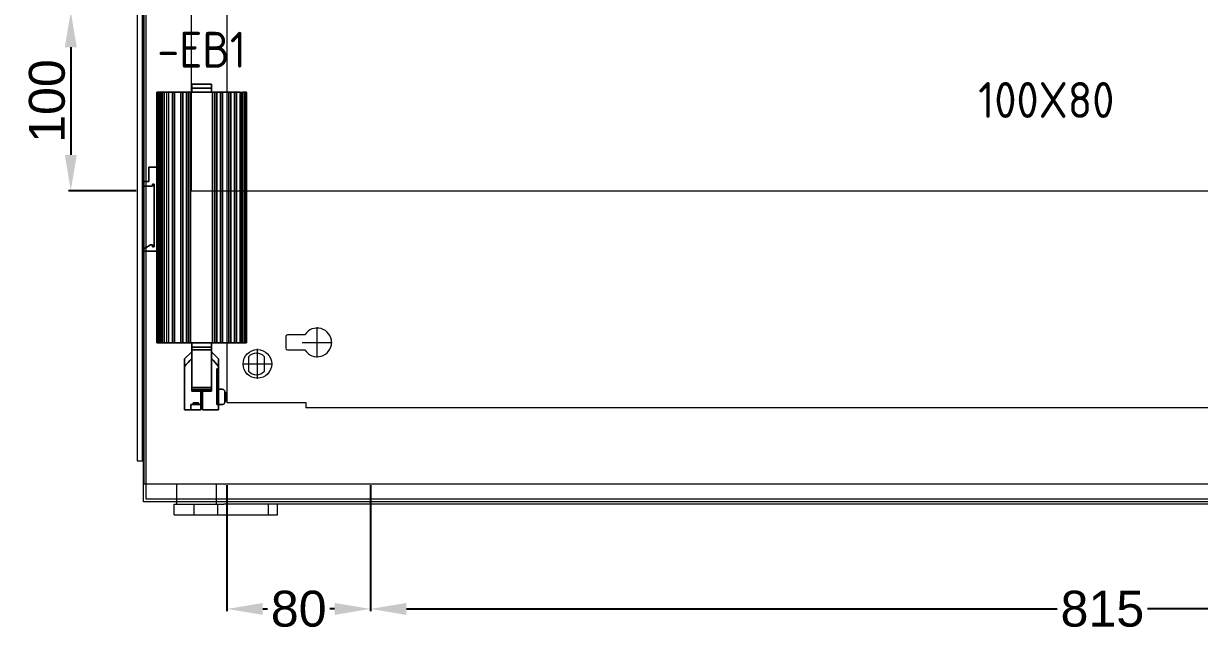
# Model space of a CAD drawing. Header units: millimetres. Extents: x 1359 to 3577, y 1333 to 3557.
# Drawn here: x 1408 to 2063, y 1333 to 1673 of the extents above; entities that cross this region are included whole.
import ezdxf
from ezdxf.enums import TextEntityAlignment as Align

# ---------------------------------------------------------------- set-up
doc = ezdxf.new("R2010")
doc.units = ezdxf.units.MM
doc.layers.add('! NO PLOT !', color=7, linetype='Continuous', true_color=0xff75dd, plot=False)
doc.layers.add('000-PI-Oprema', color=30, linetype='Continuous', lineweight=5)
doc.layers.add('000-PI-ORMAR', color=2, linetype='Continuous')
doc.layers.add('002-PI-Kabelska kanalica', color=150, linetype='Continuous')
doc.styles.add('PI0', font='isocpeur.ttf', dxfattribs={"width": 0.9})
doc.styles.get("Standard").update_dxf_attribs({"font": 'arial.ttf'})
doc.dimstyles.new('ISO-25-lb', dxfattribs={"dimtxt": 8, "dimasz": 8, "dimexe": 1.25, "dimexo": 0.625, "dimtad": 1, "dimtxsty": 'Standard', "dimcen": 5, "dimadec": 0, "dimazin": 0, "dimtfac": 1, "dimtmove": 0, "dimatfit": 3, "dimfxl": 1, "dimarcsym": 0})

# ---------------------------------------------------------------- blocks, each defined once
blk = doc.blocks.new('montazna 2000x1000')
at = {"layer": '! NO PLOT !', "color": 0, "linetype": 'ByBlock', "lineweight": 0}
for p, q in [((50.3, 25.1), (50.3, 41.9)), ((32.8, 36.7), (32.8, 30.3)), ((43.49, 37.7), (33.8, 37.7)), ((41.9, 33.5), (58.7, 33.5)), ((17, 13.1), (17, 29.9)), ((33.8, 29.3), (43.49, 29.3)), ((8.6, 21.5), (25.4, 21.5)), ((12, 25.47), (12, 17.53)), ((21, 17.53), (21, 25.47))]:
    blk.add_line(p, q, dxfattribs=at)
blk.add_circle((17, 21.5), 8, dxfattribs=at)
for centre, radius, start, end in [((50.3, 33.5), 8, 211.66824, 148.33176), ((33.8, 36.7), 1, 90, 180), ((16.5, 21.5), 6, 41.40962, 138.59038), ((33.8, 30.3), 1, 180, 270), ((16.5, 21.5), 6, 221.40962, 318.59038)]:
    blk.add_arc(centre, radius, start, end, dxfattribs=at)
at = {"layer": '000-PI-ORMAR', "color": 0, "linetype": 'ByBlock', "lineweight": 0}
for p, q in [((0, 1890), (0, 0)), ((0, 0), (44, 0)), ((44, 0), (44, -3)), ((855, -3), (44, -3))]:
    blk.add_line(p, q, dxfattribs=at)
blk = doc.blocks.new('Grijač')
at = {"color": 0, "linetype": 'ByBlock', "lineweight": 0}
for p, q in [((20.94, 68.84), (20.94, 73.33)), ((20.94, 73.33), (31.92, 73.33)), ((31.92, 73.33), (31.92, 68.84)), ((1.5, 68.84), (20.94, 68.84)), ((1.5, 27.04), (1.5, 68.84)), ((31.92, 68.84), (51.36, 68.84)), ((51.36, 68.84), (51.36, -70.85)), ((-2.99, 18.94), (-2.99, 27.04)), ((-2.99, 27.04), (1.5, 27.04)), ((-5.97, 16.44), (-5.97, 18.94)), ((-5.97, 18.94), (-2.99, 18.94)), ((-1, 16.44), (-5.97, 16.44)), ((0, 17.46), (-1, 17.46)), ((-1, 17.46), (-1, 16.44)), ((0, -17.46), (0, 17.46)), ((-5.97, -18.69), (-1.99, -16.37)), ((-5.97, -19.87), (-5.97, -18.69)), ((-1.99, -16.37), (-1, -16.37)), ((-1, -16.37), (-1, -17.46)), ((-1, -17.46), (0, -17.46)), ((1.5, -19.87), (-5.97, -19.87)), ((1.5, -70.85), (1.5, -19.87)), ((20.94, -70.85), (1.5, -70.85)), ((20.94, -75.85), (20.94, -70.85)), ((51.36, -70.85), (31.92, -70.85)), ((31.92, -70.85), (31.92, -75.85)), ((16.96, -79.83), (20.94, -75.85)), ((31.92, -75.85), (35.9, -79.83)), ((16.96, -108.28), (16.96, -79.83)), ((35.9, -79.83), (35.9, -108.28)), ((25.94, -108.28), (16.96, -108.28)), ((26.94, -107.79), (25.94, -107.79)), ((25.94, -107.79), (25.94, -108.28)), ((26.94, -108.28), (26.94, -107.79)), ((35.9, -108.28), (26.94, -108.28))]:
    blk.add_line(p, q, dxfattribs=at)
at = {"layer": '000-PI-Oprema', "color": 0, "linetype": 'ByBlock', "lineweight": 0, "flags": 128}
for points in [[(31.92, 70.95), (20.94, 70.95), (20.94, 71.62), (20.94, 72.2), (20.94, 72.64), (20.94, 72.98), (20.94, 73.21), (20.94, 73.33)], [(31.92, 70.95), (31.92, 71.62), (31.92, 72.2), (31.92, 72.64), (31.92, 72.98), (31.92, 73.21), (31.92, 73.33)], [(1.5, -70.85), (1.5, 68.84)], [(1.5, -70.85), (1.5, 68.84)], [(1.5, 68.84), (3.49, 68.84), (3.49, -70.85), (1.5, -70.85), (1.5, -19.87), (1.5, -70.85)], [(1.5, -70.85), (1.5, 68.84)], [(1.5, -70.85), (3.49, -70.85), (3.49, 68.84), (1.5, 68.84)], [(1.5, -70.85), (1.5, 68.84)], [(2.99, -70.85), (4, -70.85), (4, 68.84), (2.99, 68.84), (2.99, 27.04)], [(2.99, -70.85), (4, -70.85), (4, 68.84), (2.99, 68.84), (2.99, 27.04)], [(2.99, -70.85), (4, -70.85), (4, 68.84), (2.99, 68.84), (2.99, 27.04)], [(2.99, -70.85), (4, -70.85), (4, 68.84), (2.99, 68.84), (2.99, 27.04)], [(8.15, -70.85), (8.15, 68.84), (6.99, 68.84), (4.49, 68.84), (4.49, -70.85), (6.99, -70.85), (8.15, -70.85), (10.14, -70.85), (11.29, -70.85), (14.79, -70.85), (15.95, -70.85), (17.94, -70.85), (19.07, -70.85), (33.79, -70.85), (34.92, -70.85), (36.94, -70.85), (38.07, -70.85), (41.57, -70.85), (42.72, -70.85), (44.71, -70.85), (45.87, -70.85), (48.37, -70.85), (48.95, -70.85), (49.53, -70.85), (50.04, -70.85), (50.5, -70.85), (50.87, -70.85), (51.15, -70.85), (51.31, -70.85), (51.36, -70.85)], [(8.15, -70.85), (8.15, 68.84), (10.14, 68.84), (11.29, 68.84), (11.29, -70.85), (10.14, -70.85), (10.14, 68.84), (11.29, 68.84), (14.79, 68.84), (14.79, -70.85), (11.29, -70.85), (11.29, 68.84), (14.79, 68.84), (15.95, 68.84), (15.95, -70.85), (14.79, -70.85), (14.79, 68.84), (15.95, 68.84), (17.94, 68.84), (17.94, -70.85), (15.95, -70.85), (15.95, 68.84), (17.94, 68.84), (19.07, 68.84), (19.07, -70.85), (17.94, -70.85), (17.94, 68.84), (19.07, 68.84), (33.79, 68.84), (33.79, -70.85), (19.07, -70.85), (19.07, 68.84), (33.79, 68.84), (34.92, 68.84), (34.92, -70.85), (33.79, -70.85), (33.79, 68.84), (34.92, 68.84), (36.94, 68.84), (36.94, -70.85), (34.92, -70.85), (34.92, 68.84), (36.94, 68.84), (38.07, 68.84), (38.07, -70.85), (36.94, -70.85), (36.94, 68.84), (38.07, 68.84), (41.57, 68.84), (41.57, -70.85), (38.07, -70.85), (38.07, 68.84), (41.57, 68.84), (42.72, 68.84), (42.72, -70.85), (41.57, -70.85), (41.57, 68.84), (42.72, 68.84), (44.71, 68.84), (44.71, -70.85), (42.72, -70.85), (42.72, 68.84), (44.71, 68.84), (45.87, 68.84), (45.87, -70.85), (44.71, -70.85), (44.71, 68.84), (45.87, 68.84), (48.37, 68.84), (48.37, -70.85), (45.87, -70.85), (45.87, 68.84), (48.37, 68.84), (48.95, 68.84), (49.53, 68.84), (50.04, 68.84), (50.5, 68.84), (50.87, 68.84), (51.15, 68.84), (51.31, 68.84), (51.36, 68.84)], [(51.36, 68.84), (49.37, 68.84), (49.37, -70.85), (51.36, -70.85)], [(51.36, 68.84), (49.37, 68.84), (49.37, -70.85), (51.36, -70.85)], [(51.36, -70.85), (51.36, 68.84)], [(51.36, -70.85), (51.36, 68.84)], [(51.36, -70.85), (51.36, 68.84)], [(51.36, -70.85), (51.36, 68.84)], [(51.36, -70.85), (51.36, 68.84)], [(20.94, -75.97), (20.94, -76.18), (20.94, -76.5), (20.94, -76.94), (20.94, -77.47), (20.94, -78.12), (20.94, -78.86), (20.94, -79.7), (20.94, -78.86), (20.94, -78.12), (20.94, -77.47), (20.94, -76.94), (20.94, -76.5), (20.94, -76.18), (20.94, -75.97), (20.94, -75.85), (16.96, -79.83), (16.96, -79.9), (16.96, -80.04), (16.96, -80.32), (16.96, -80.67), (16.96, -81.15), (16.96, -81.71), (16.96, -82.38), (16.96, -83.17), (16.96, -84.02), (17.91, -82.98), (18.91, -81.89), (19.93, -80.81), (20.94, -79.7), (19.93, -80.81), (18.91, -81.89), (17.91, -82.98), (16.96, -84.02), (16.96, -83.17), (16.96, -82.38), (16.96, -81.71), (16.96, -81.15), (16.96, -80.67), (16.96, -80.32), (16.96, -80.04), (16.96, -79.9)], [(35.9, -79.9), (35.9, -80.04), (35.9, -80.32), (35.9, -80.67), (35.9, -81.15), (35.9, -81.71), (35.9, -82.38), (35.9, -83.17), (35.9, -84.02), (35.9, -83.17), (35.9, -82.38), (35.9, -81.71), (35.9, -81.15), (35.9, -80.67), (35.9, -80.32), (35.9, -80.04), (35.9, -79.9), (35.9, -79.83), (31.92, -75.85), (31.92, -75.97), (31.92, -76.18), (31.92, -76.5), (31.92, -76.94), (31.92, -77.47), (31.92, -78.12), (31.92, -78.86), (31.92, -79.7), (32.96, -80.81), (33.95, -81.89), (34.95, -82.98), (35.9, -84.02), (34.95, -82.98), (33.95, -81.89), (32.96, -80.81), (31.92, -79.7), (31.92, -78.86), (31.92, -78.12), (31.92, -77.47), (31.92, -76.94), (31.92, -76.5), (31.92, -76.18), (31.92, -75.97)], [(37.91, -105.29), (38.28, -105.25), (38.65, -105.08), (38.95, -104.85), (39.21, -104.53), (39.34, -104.18), (39.39, -103.79), (39.39, -98.3), (39.34, -97.91), (39.21, -97.56), (38.95, -97.24), (38.65, -97.01), (38.28, -96.87), (37.91, -96.8), (35.9, -96.8), (35.9, -85.32), (34.9, -85.32)], [(37.91, -105.29), (35.9, -105.29), (34.9, -105.29), (35.9, -105.29), (35.9, -85.32), (34.9, -85.32), (35.9, -85.32), (34.9, -85.32)], [(20.94, -97.93), (20.94, -96.91), (20.94, -95.8)], [(20.94, -95.8), (20.94, -96.91), (20.94, -97.93)], [(37.91, -96.8), (38.28, -96.87), (38.65, -97.01), (38.95, -97.24), (39.21, -97.56), (39.34, -97.91), (39.39, -98.3), (39.39, -103.79), (39.34, -104.18), (39.21, -104.53), (38.95, -104.85), (38.65, -105.08), (38.28, -105.25), (37.91, -105.29)], [(37.91, -96.8), (38.28, -96.87), (38.65, -97.01), (38.95, -97.24), (39.21, -97.56), (39.34, -97.91), (39.39, -98.3), (39.39, -103.79), (39.34, -104.18), (39.21, -104.53), (38.95, -104.85), (38.65, -105.08), (38.28, -105.25), (37.91, -105.29)], [(24.69, -104.3), (24.62, -104.3), (24.49, -104.3), (24.25, -104.3), (23.93, -104.3), (23.58, -104.3), (23.19, -104.3), (22.8, -104.3), (22.45, -104.3), (22.13, -104.3), (21.89, -104.3), (21.76, -104.3), (21.69, -104.3)], [(39.9, -101.8), (39.9, -99.25), (39.39, -99.25), (39.39, -101.8)], [(39.39, -100.2), (39.39, -102.75), (39.9, -102.75)], [(39.9, -102.75), (39.39, -102.75), (39.39, -100.2), (39.9, -100.2)], [(39.39, -103.14), (39.39, -102.98), (39.39, -102.72), (39.39, -102.38), (39.39, -101.98), (39.39, -101.52), (39.39, -101.06), (39.39, -101.52), (39.39, -101.98), (39.39, -102.38), (39.39, -102.72), (39.39, -102.98), (39.39, -103.14), (39.39, -103.19)], [(39.39, -101.06), (39.39, -101.57), (39.39, -102.05), (39.39, -102.51), (39.39, -102.91), (39.39, -103.26), (39.39, -103.49), (39.39, -103.65), (39.39, -103.7)], [(39.39, -103.65), (39.39, -103.49), (39.39, -103.26), (39.39, -102.91), (39.39, -102.51), (39.39, -102.05), (39.39, -101.57), (39.39, -101.06)], [(39.39, -101.06), (39.9, -101.06)], [(39.39, -101.06), (39.9, -101.06)], [(39.9, -102.91), (39.39, -102.91)], [(39.9, -103.35), (39.39, -103.35)], [(39.9, -98.46), (39.9, -98.6), (39.9, -98.86), (39.9, -99.18), (39.9, -99.58), (39.9, -100.04), (39.9, -100.52), (39.9, -101.06), (39.9, -100.52), (39.9, -100.04), (39.9, -99.58), (39.9, -99.18), (39.9, -98.86), (39.9, -98.6), (39.9, -98.46), (39.9, -98.4)], [(39.9, -98.95), (39.9, -99.11), (39.9, -99.37), (39.9, -99.71), (39.9, -100.11), (39.9, -100.57), (39.9, -101.06), (39.9, -100.57), (39.9, -100.11), (39.9, -99.71), (39.9, -99.37), (39.9, -99.11), (39.9, -98.95), (39.9, -98.9)], [(39.9, -103.14), (39.9, -102.98), (39.9, -102.72), (39.9, -102.38), (39.9, -101.98), (39.9, -101.52), (39.9, -101.06), (39.9, -101.52), (39.9, -101.98), (39.9, -102.38), (39.9, -102.72), (39.9, -102.98), (39.9, -103.14), (39.9, -103.19)], [(24.69, -105.29), (24.62, -105.29), (24.49, -105.29), (24.25, -105.29), (23.93, -105.29), (23.58, -105.29), (23.19, -105.29), (22.8, -105.29), (22.45, -105.29), (22.13, -105.29), (21.89, -105.29), (21.76, -105.29), (21.69, -105.29)], [(25.94, -105.29), (25.94, -107.79)], [(25.94, -105.29), (25.94, -107.79)]]:
    blk.add_lwpolyline(points, dxfattribs=at)
for points in [[(31.92, 70.95), (31.92, 71.62), (31.92, 72.2), (31.92, 72.64), (31.92, 72.98), (31.92, 73.21), (31.92, 73.33), (20.94, 73.33), (20.94, 73.21), (20.94, 72.98), (20.94, 72.64), (20.94, 72.2), (20.94, 71.62), (20.94, 70.95)], [(1.5, 68.84), (1.55, 68.84), (1.74, 68.84), (2.01, 68.84), (2.38, 68.84), (2.82, 68.84), (3.36, 68.84), (3.91, 68.84), (4.49, 68.84), (3.91, 68.84), (3.36, 68.84), (2.82, 68.84), (2.38, 68.84), (2.01, 68.84), (1.74, 68.84), (1.55, 68.84)], [(3.49, 68.84), (3.49, -70.85), (1.5, -70.85), (1.5, 68.84)], [(1.5, 68.84), (1.5, 27.04)], [(3.49, 68.84), (1.5, 68.84), (1.5, -70.85), (3.49, -70.85)], [(2.99, 68.84), (2.99, 27.04), (2.99, 68.84), (1.5, 68.84)], [(2.38, -70.85), (2.38, 68.84)], [(2.99, -19.87), (2.99, -70.85), (4, -70.85), (4, 68.84), (2.99, 68.84), (2.99, 27.04), (2.99, 68.84), (4, 68.84), (4, -70.85), (2.99, -70.85)], [(2.99, -70.85), (2.99, -19.87), (2.99, -70.85), (4, -70.85), (4, 68.84), (2.99, 68.84), (2.99, 27.04), (2.99, 68.84), (4, 68.84), (4, -70.85)], [(6.99, -70.85), (6.99, 68.84), (4.49, 68.84), (4.49, -70.85), (6.99, -70.85)], [(5.49, -70.85), (5.49, 68.84), (20.3, 68.84), (20.3, -70.85), (5.49, -70.85)], [(20.3, -70.85), (20.3, 68.84), (5.49, 68.84), (5.49, -70.85), (20.3, -70.85)], [(5.49, -70.85), (5.49, 68.84), (20.3, 68.84), (20.3, -70.85), (5.49, -70.85)], [(5.49, 68.84), (5.49, -70.85), (20.3, -70.85), (20.3, 68.84)], [(20.3, -70.85), (20.3, 68.84), (5.49, 68.84), (5.49, -70.85)], [(5.49, 68.84), (20.3, 68.84), (20.3, -70.85), (5.49, -70.85)], [(8.15, -70.85), (6.99, -70.85), (6.99, 68.84), (8.15, 68.84), (10.14, 68.84), (10.14, -70.85)], [(20.94, 70.95), (20.94, 68.84), (20.94, 70.95)], [(31.92, 68.84), (31.92, 70.95), (31.92, 68.84), (20.94, 68.84)], [(32.56, 68.84), (32.56, -70.85)], [(32.56, -70.85), (32.56, 68.84), (47.88, 68.84), (47.88, -70.85), (32.56, -70.85)], [(32.56, -70.85), (32.56, 68.84), (47.88, 68.84), (47.88, -70.85), (32.56, -70.85)], [(32.56, 68.84), (47.88, 68.84), (47.88, -70.85), (32.56, -70.85)], [(32.56, 68.84), (47.88, 68.84), (47.88, -70.85), (32.56, -70.85)], [(47.88, 68.84), (32.56, 68.84), (47.88, 68.84), (47.88, -70.85)], [(51.36, 68.84), (51.36, -70.85), (51.31, -70.85), (51.15, -70.85), (50.87, -70.85), (50.5, -70.85), (50.04, -70.85), (49.53, -70.85), (48.95, -70.85), (48.37, -70.85), (48.37, 68.84), (48.95, 68.84), (49.53, 68.84), (50.04, 68.84), (50.5, 68.84), (50.87, 68.84), (51.15, 68.84), (51.31, 68.84)], [(49.37, 68.84), (49.37, -70.85), (51.36, -70.85), (51.36, 68.84)], [(51.36, 68.84), (49.37, 68.84), (49.37, -70.85), (51.36, -70.85)], [(49.37, 68.84), (49.37, -70.85), (51.36, -70.85), (51.36, 68.84)], [(51.36, 68.84), (49.37, 68.84), (49.37, -70.85), (51.36, -70.85)], [(49.37, -70.85), (49.37, 68.84), (51.36, 68.84), (51.36, -70.85)], [(49.37, -70.85), (51.36, -70.85), (51.36, 68.84), (49.37, 68.84)], [(51.36, 68.84), (49.37, 68.84)], [(51.36, 68.84), (49.37, 68.84)], [(49.37, 68.84), (51.36, 68.84)], [(49.37, 68.84), (51.36, 68.84)], [(49.37, -70.85), (49.37, 68.84), (49.37, -70.85)], [(49.37, -70.85), (49.37, 68.84), (49.37, -70.85)], [(49.37, -70.85), (49.37, 68.84), (49.37, -70.85)], [(49.37, -70.85), (49.37, 68.84), (49.37, -70.85)], [(50.5, -70.85), (50.5, 68.84)], [(51.36, -70.85), (51.36, 68.84), (51.36, -70.85)], [(51.36, -70.85), (51.36, 68.84), (51.36, -70.85)], [(51.36, -70.85), (51.36, 68.84), (51.36, -70.85)], [(2.99, 27.04), (1.5, 27.04), (-2.99, 27.04), (1.5, 27.04)], [(-2.99, 27.04), (-2.99, 18.94)], [(1.5, 27.04), (1.5, -19.87)], [(2.99, 27.04), (2.99, -19.87)], [(2.99, -19.87), (2.99, 27.04), (2.99, -19.87), (2.99, 27.04), (2.99, -19.87), (2.99, 27.04), (2.99, -19.87)], [(-5.97, 18.94), (-5.97, 16.44)], [(-5.97, 18.94), (-2.99, 18.94), (-5.97, 18.94)], [(-5.97, 16.44), (-1, 16.44), (-5.97, 16.44)], [(-1, 17.46), (-1, 16.44)], [(-1, 17.46), (0, 17.46), (-1, 17.46)], [(0, 17.46), (0, -17.46)], [(0, -17.46), (-1, -17.46), (-1, -16.37), (-1.99, -16.37), (-5.97, -18.69), (-1.99, -16.37), (-1, -16.37), (-1, -17.46)], [(-5.97, -18.69), (-5.97, -19.87)], [(-5.97, -19.87), (1.5, -19.87), (-5.97, -19.87)], [(2.99, -19.87), (1.5, -19.87)], [(2.99, -19.87), (2.99, -70.85)], [(2.99, -19.87), (2.99, -70.85)], [(2.99, -19.87), (2.99, -70.85)], [(1.5, -70.85), (1.55, -70.85), (1.74, -70.85), (2.01, -70.85), (2.38, -70.85), (2.82, -70.85), (3.36, -70.85), (3.91, -70.85), (4.49, -70.85), (3.91, -70.85), (3.36, -70.85), (2.82, -70.85), (2.38, -70.85), (2.01, -70.85), (1.74, -70.85), (1.55, -70.85)], [(2.99, -70.85), (1.5, -70.85)], [(20.94, -70.85), (20.94, -73.35), (20.94, -74.9), (20.94, -95.8), (20.94, -74.9), (20.94, -73.35)], [(31.92, -70.85), (20.94, -70.85)], [(31.92, -70.85), (31.92, -73.35), (31.92, -74.9), (31.92, -95.8), (31.92, -74.9), (31.92, -73.35)], [(47.88, -70.85), (32.56, -70.85)], [(51.36, -70.85), (49.37, -70.85)], [(51.36, -70.85), (49.37, -70.85)], [(49.37, -70.85), (51.36, -70.85)], [(49.37, -70.85), (51.36, -70.85)], [(31.92, -73.35), (20.94, -73.35)], [(31.92, -74.9), (20.94, -74.9)], [(16.96, -84.02), (16.96, -108.28), (16.96, -84.02)], [(20.94, -79.7), (20.94, -97.93)], [(31.92, -97.93), (31.92, -79.7), (31.92, -97.93)], [(35.9, -108.28), (35.9, -84.02), (35.9, -108.28)], [(34.9, -105.29), (34.9, -85.32)], [(34.9, -105.29), (34.9, -85.32), (35.9, -85.32), (35.9, -105.29), (34.9, -105.29), (35.9, -105.29)], [(34.9, -105.29), (34.9, -85.32), (35.9, -85.32), (35.9, -96.8), (37.91, -96.8), (38.28, -96.87), (38.65, -97.01), (38.95, -97.24), (39.21, -97.56), (39.34, -97.91), (39.39, -98.3), (39.39, -103.79), (39.34, -104.18), (39.21, -104.53), (38.95, -104.85), (38.65, -105.08), (38.28, -105.25), (37.91, -105.29), (35.9, -105.29)], [(34.9, -85.32), (35.9, -85.32), (35.9, -96.8), (37.91, -96.8), (38.28, -96.87), (38.65, -97.01), (38.95, -97.24), (39.21, -97.56), (39.34, -97.91), (39.39, -98.3), (39.39, -103.79), (39.34, -104.18), (39.21, -104.53), (38.95, -104.85), (38.65, -105.08), (38.28, -105.25), (37.91, -105.29), (38.28, -105.25), (38.65, -105.08), (38.95, -104.85), (39.21, -104.53), (39.34, -104.18), (39.39, -103.79), (39.39, -98.3), (39.34, -97.91), (39.21, -97.56), (38.95, -97.24), (38.65, -97.01), (38.28, -96.87), (37.91, -96.8), (35.9, -96.8), (35.9, -85.32)], [(34.9, -85.32), (34.9, -105.29)], [(34.9, -85.32), (34.9, -105.29)], [(35.9, -85.32), (35.9, -96.8), (37.91, -96.8), (35.9, -96.8)], [(31.92, -95.8), (20.94, -95.8)], [(20.94, -96.91), (31.92, -96.91), (20.94, -96.91)], [(25.94, -97.93), (20.94, -97.93)], [(26.94, -97.93), (25.94, -97.93)], [(25.94, -97.93), (25.94, -107.79), (26.94, -107.79), (26.94, -97.93)], [(25.94, -97.93), (25.94, -107.79), (26.94, -107.79), (26.94, -97.93)], [(25.94, -107.79), (25.94, -108.28), (25.94, -97.93), (25.94, -108.28)], [(26.94, -108.28), (26.94, -97.93)], [(31.92, -97.93), (26.94, -97.93)], [(31.92, -97.93), (31.92, -96.91), (31.92, -95.8), (31.92, -96.91)], [(24.69, -104.3), (24.62, -104.3), (24.49, -104.3), (24.25, -104.3), (23.93, -104.3), (23.58, -104.3), (23.19, -104.3), (22.8, -104.3), (22.45, -104.3), (22.13, -104.3), (21.89, -104.3), (21.76, -104.3), (21.69, -104.3), (21.76, -104.3), (21.89, -104.3), (22.13, -104.3), (22.45, -104.3), (22.8, -104.3), (23.19, -104.3), (23.58, -104.3), (23.93, -104.3), (24.25, -104.3), (24.49, -104.3), (24.62, -104.3)], [(24.69, -104.3), (24.69, -105.29), (24.62, -105.29), (24.49, -105.29), (24.25, -105.29), (23.93, -105.29), (23.58, -105.29), (23.19, -105.29), (22.8, -105.29), (22.45, -105.29), (22.13, -105.29), (21.89, -105.29), (21.76, -105.29), (21.69, -105.29), (21.69, -104.3), (21.76, -104.3), (21.89, -104.3), (22.13, -104.3), (22.45, -104.3), (22.8, -104.3), (23.19, -104.3), (23.58, -104.3), (23.93, -104.3), (24.25, -104.3), (24.49, -104.3), (24.62, -104.3)], [(24.69, -105.29), (24.69, -104.3), (24.62, -104.3), (24.49, -104.3), (24.25, -104.3), (23.93, -104.3), (23.58, -104.3), (23.19, -104.3), (22.8, -104.3), (22.45, -104.3), (22.13, -104.3), (21.89, -104.3), (21.76, -104.3), (21.69, -104.3), (21.69, -105.29), (21.76, -105.29), (21.89, -105.29), (22.13, -105.29), (22.45, -105.29), (22.8, -105.29), (23.19, -105.29), (23.58, -105.29), (23.93, -105.29), (24.25, -105.29), (24.49, -105.29), (24.62, -105.29)], [(21.69, -105.29), (21.69, -104.3), (21.76, -104.3), (21.89, -104.3), (22.13, -104.3), (22.45, -104.3), (22.8, -104.3), (23.19, -104.3), (23.58, -104.3), (23.93, -104.3), (24.25, -104.3), (24.49, -104.3), (24.62, -104.3), (24.69, -104.3), (24.69, -105.29), (24.62, -105.29), (24.49, -105.29), (24.25, -105.29), (23.93, -105.29), (23.58, -105.29), (23.19, -105.29), (22.8, -105.29), (22.45, -105.29), (22.13, -105.29), (21.89, -105.29), (21.76, -105.29)], [(22.45, -105.29), (22.45, -104.3)], [(22.45, -105.29), (22.45, -104.3)], [(22.45, -105.29), (22.45, -104.3)], [(23.93, -105.29), (23.93, -104.3)], [(23.93, -105.29), (23.93, -104.3)], [(23.93, -105.29), (23.93, -104.3)], [(39.39, -101.06), (39.39, -100.52), (39.39, -100.04), (39.39, -99.58), (39.39, -99.18), (39.39, -98.86), (39.39, -98.6), (39.39, -98.46), (39.39, -98.4), (39.39, -98.46), (39.39, -98.6), (39.39, -98.86), (39.39, -99.18), (39.39, -99.58), (39.39, -100.04), (39.39, -100.52), (39.39, -101.06)], [(39.39, -101.06), (39.39, -100.52), (39.39, -100.04), (39.39, -99.58), (39.39, -99.18), (39.39, -98.86), (39.39, -98.6), (39.39, -98.46), (39.39, -98.4), (39.39, -98.46), (39.39, -98.6), (39.39, -98.86), (39.39, -99.18), (39.39, -99.58), (39.39, -100.04), (39.39, -100.52), (39.39, -101.06)], [(39.39, -101.06), (39.39, -100.52), (39.39, -100.04), (39.39, -99.58), (39.39, -99.18), (39.39, -98.86), (39.39, -98.6), (39.39, -98.46), (39.39, -98.4), (39.39, -98.46), (39.39, -98.6), (39.39, -98.86), (39.39, -99.18), (39.39, -99.58), (39.39, -100.04), (39.39, -100.52), (39.39, -101.06)], [(39.9, -98.77), (39.39, -98.77), (39.9, -98.77)], [(39.9, -98.77), (39.39, -98.77), (39.9, -98.77)], [(39.9, -98.77), (39.39, -98.77), (39.9, -98.77)], [(39.39, -101.06), (39.39, -100.57), (39.39, -100.11), (39.39, -99.71), (39.39, -99.37), (39.39, -99.11), (39.39, -98.95), (39.39, -98.9), (39.39, -98.95), (39.39, -99.11), (39.39, -99.37), (39.39, -99.71), (39.39, -100.11), (39.39, -100.57), (39.39, -101.06)], [(39.39, -101.06), (39.39, -100.57), (39.39, -100.11), (39.39, -99.71), (39.39, -99.37), (39.39, -99.11), (39.39, -98.95), (39.39, -98.9), (39.39, -98.95), (39.39, -99.11), (39.39, -99.37), (39.39, -99.71), (39.39, -100.11), (39.39, -100.57), (39.39, -101.06)], [(39.39, -101.06), (39.39, -100.57), (39.39, -100.11), (39.39, -99.71), (39.39, -99.37), (39.39, -99.11), (39.39, -98.95), (39.39, -98.9), (39.39, -98.95), (39.39, -99.11), (39.39, -99.37), (39.39, -99.71), (39.39, -100.11), (39.39, -100.57), (39.39, -101.06)], [(39.9, -99.18), (39.39, -99.18), (39.9, -99.18)], [(39.9, -99.18), (39.39, -99.18), (39.9, -99.18)], [(39.9, -99.18), (39.39, -99.18), (39.9, -99.18)], [(39.39, -101.8), (39.9, -101.8), (39.9, -99.25), (39.39, -99.25)], [(39.39, -99.25), (39.39, -102.75), (39.9, -102.75), (39.9, -99.25)], [(39.9, -102.75), (39.9, -99.25), (39.39, -99.25), (39.39, -102.75)], [(39.9, -102.75), (39.39, -102.75), (39.39, -99.25), (39.9, -99.25)], [(39.9, -102.35), (39.39, -102.35), (39.39, -99.25), (39.9, -99.25)], [(39.39, -100.94), (39.39, -99.25)], [(39.9, -99.25), (39.39, -99.25), (39.9, -99.25)], [(39.39, -100.94), (39.39, -101.36)], [(39.9, -100.94), (39.39, -100.94), (39.9, -100.94)], [(39.9, -100.94), (39.39, -100.94), (39.9, -100.94)], [(39.9, -101.06), (39.39, -101.06)], [(39.39, -101.06), (39.9, -101.06), (39.39, -101.06)], [(39.39, -103.19), (39.39, -103.14), (39.39, -102.98), (39.39, -102.72), (39.39, -102.38), (39.39, -101.98), (39.39, -101.52), (39.39, -101.06), (39.39, -101.52), (39.39, -101.98), (39.39, -102.38), (39.39, -102.72), (39.39, -102.98), (39.39, -103.14)], [(39.39, -101.06), (39.39, -101.52), (39.39, -101.98), (39.39, -102.38), (39.39, -102.72), (39.39, -102.98), (39.39, -103.14), (39.39, -102.98), (39.39, -102.72), (39.39, -102.38), (39.39, -101.98), (39.39, -101.52)], [(39.39, -101.06), (39.9, -101.06), (39.39, -101.06)], [(39.39, -103.7), (39.39, -103.65), (39.39, -103.49), (39.39, -103.26), (39.39, -102.91), (39.39, -102.51), (39.39, -102.05), (39.39, -101.57), (39.39, -101.06), (39.39, -101.57), (39.39, -102.05), (39.39, -102.51), (39.39, -102.91), (39.39, -103.26), (39.39, -103.49), (39.39, -103.65)], [(39.39, -101.06), (39.39, -101.57), (39.39, -102.05), (39.39, -102.51), (39.39, -102.91), (39.39, -103.26), (39.39, -103.49), (39.39, -103.65), (39.39, -103.49), (39.39, -103.26), (39.39, -102.91), (39.39, -102.51), (39.39, -102.05), (39.39, -101.57)], [(39.39, -101.06), (39.9, -101.06), (39.39, -101.06), (39.9, -101.06), (39.39, -101.06)], [(39.9, -101.36), (39.39, -101.36), (39.9, -101.36)], [(39.39, -102.05), (39.39, -101.64), (39.9, -101.64), (39.39, -101.64)], [(39.9, -102.05), (39.39, -102.05), (39.9, -102.05)], [(39.9, -102.75), (39.39, -102.75), (39.39, -102.35), (39.9, -102.35)], [(39.39, -102.75), (39.39, -102.35), (39.9, -102.35), (39.39, -102.35)], [(39.9, -102.75), (39.39, -102.75), (39.9, -102.75)], [(39.39, -102.91), (39.9, -102.91)], [(39.39, -103.35), (39.9, -103.35)], [(39.9, -98.4), (39.9, -98.46), (39.9, -98.6), (39.9, -98.86), (39.9, -99.18), (39.9, -99.58), (39.9, -100.04), (39.9, -100.52), (39.9, -101.06), (39.9, -100.52), (39.9, -100.04), (39.9, -99.58), (39.9, -99.18), (39.9, -98.86), (39.9, -98.6), (39.9, -98.46)], [(39.9, -101.06), (39.9, -100.52), (39.9, -100.04), (39.9, -99.58), (39.9, -99.18), (39.9, -98.86), (39.9, -98.6), (39.9, -98.46), (39.9, -98.6), (39.9, -98.86), (39.9, -99.18), (39.9, -99.58), (39.9, -100.04), (39.9, -100.52)], [(39.9, -101.06), (39.9, -100.57), (39.9, -100.11), (39.9, -99.71), (39.9, -99.37), (39.9, -99.11), (39.9, -98.95), (39.9, -98.9), (39.9, -98.95), (39.9, -99.11), (39.9, -99.37), (39.9, -99.71), (39.9, -100.11), (39.9, -100.57), (39.9, -101.06)], [(39.9, -101.06), (39.9, -100.57), (39.9, -100.11), (39.9, -99.71), (39.9, -99.37), (39.9, -99.11), (39.9, -98.95), (39.9, -98.9), (39.9, -98.95), (39.9, -99.11), (39.9, -99.37), (39.9, -99.71), (39.9, -100.11), (39.9, -100.57), (39.9, -101.06)], [(39.9, -100.94), (39.9, -99.25)], [(39.9, -100.2), (39.9, -102.75)], [(39.9, -101.36), (39.9, -100.94)], [(39.9, -101.06), (39.9, -101.52), (39.9, -101.98), (39.9, -102.38), (39.9, -102.72), (39.9, -102.98), (39.9, -103.14), (39.9, -103.19), (39.9, -103.14), (39.9, -102.98), (39.9, -102.72), (39.9, -102.38), (39.9, -101.98), (39.9, -101.52), (39.9, -101.06)], [(39.9, -103.7), (39.9, -103.65), (39.9, -103.49), (39.9, -103.26), (39.9, -102.91), (39.9, -102.51), (39.9, -102.05), (39.9, -101.57), (39.9, -101.06), (39.9, -101.57), (39.9, -102.05), (39.9, -102.51), (39.9, -102.91), (39.9, -103.26), (39.9, -103.49), (39.9, -103.65)], [(39.9, -101.06), (39.9, -101.57), (39.9, -102.05), (39.9, -102.51), (39.9, -102.91), (39.9, -103.26), (39.9, -103.49), (39.9, -103.65), (39.9, -103.49), (39.9, -103.26), (39.9, -102.91), (39.9, -102.51), (39.9, -102.05), (39.9, -101.57)], [(39.9, -101.06), (39.9, -101.52), (39.9, -101.98), (39.9, -102.38), (39.9, -102.72), (39.9, -102.98), (39.9, -103.14), (39.9, -103.19), (39.9, -103.14), (39.9, -102.98), (39.9, -102.72), (39.9, -102.38), (39.9, -101.98), (39.9, -101.52), (39.9, -101.06)], [(39.9, -101.06), (39.9, -101.57), (39.9, -102.05), (39.9, -102.51), (39.9, -102.91), (39.9, -103.26), (39.9, -103.49), (39.9, -103.65), (39.9, -103.7), (39.9, -103.65), (39.9, -103.49), (39.9, -103.26), (39.9, -102.91), (39.9, -102.51), (39.9, -102.05), (39.9, -101.57), (39.9, -101.06)], [(39.9, -102.05), (39.9, -101.64)], [(39.9, -102.75), (39.9, -102.35)], [(16.96, -108.28), (25.94, -108.28), (16.96, -108.28)], [(20.46, -105.29), (25.94, -105.29)], [(20.46, -105.29), (20.46, -108.28), (20.46, -105.29)], [(25.94, -105.29), (20.46, -105.29)], [(20.46, -105.29), (20.46, -108.28), (20.46, -105.29)], [(25.94, -105.29), (20.46, -105.29)], [(20.46, -105.29), (20.46, -108.28), (20.46, -105.29)], [(25.94, -108.28), (20.46, -108.28)], [(20.46, -108.28), (25.94, -108.28)], [(20.46, -108.28), (25.94, -108.28)], [(21.69, -105.29), (21.76, -105.29), (21.89, -105.29), (22.13, -105.29), (22.45, -105.29), (22.8, -105.29), (23.19, -105.29), (23.58, -105.29), (23.93, -105.29), (24.25, -105.29), (24.49, -105.29), (24.62, -105.29), (24.69, -105.29), (24.62, -105.29), (24.49, -105.29), (24.25, -105.29), (23.93, -105.29), (23.58, -105.29), (23.19, -105.29), (22.8, -105.29), (22.45, -105.29), (22.13, -105.29), (21.89, -105.29), (21.76, -105.29)], [(25.94, -107.79), (25.94, -105.29)], [(25.94, -107.79), (25.94, -105.29)], [(25.94, -108.28), (25.94, -107.79)], [(25.94, -108.28), (25.94, -107.79)], [(26.94, -108.28), (35.9, -108.28), (26.94, -108.28)], [(35.9, -105.29), (37.91, -105.29), (35.9, -105.29), (34.9, -105.29)], [(35.9, -105.29), (37.91, -105.29)]]:
    blk.add_lwpolyline(points, close=True, dxfattribs=at)
blk = doc.blocks.new('*D83')
at = {"layer": '002-PI-Kabelska kanalica', "color": 0, "linetype": 'ByBlock', "lineweight": -2, "ltscale": 0.25, "transparency": 16777216}
for p, q in [((1470.45, 1679.56), (1432.84, 1679.56)), ((1434.09, 1659.56), (1434.09, 1599.56)), ((1470.45, 1579.56), (1432.84, 1579.56))]:
    blk.add_line(p, q, dxfattribs=at)
at = {"layer": '002-PI-Kabelska kanalica', "color": 0, "linetype": 'ByBlock', "ltscale": 0.25, "transparency": 16777216}
for points in [[(1430.76, 1659.56), (1437.43, 1659.56), (1434.09, 1679.56)], [(1430.76, 1599.56), (1437.43, 1599.56), (1434.09, 1579.56)]]:
    blk.add_solid(points, dxfattribs=at)
at = {"layer": 'Defpoints', "color": 0, "linetype": 'ByBlock', "ltscale": 0.25, "transparency": 16777216}
for p in [(1471.07, 1679.56), (1434.09, 1579.56), (1471.07, 1579.56)]:
    blk.add_point(p, dxfattribs=at)
at = {"layer": '002-PI-Kabelska kanalica', "color": 0, "linetype": 'ByBlock', "lineweight": 0, "ltscale": 0.25, "transparency": 16777216, "insert": (1420.88, 1629.56), "char_height": 20, "attachment_point": 5, "rotation": 90}
blk.add_mtext('100', dxfattribs=at)
blk = doc.blocks.new('*D89')
at = {"layer": '002-PI-Kabelska kanalica', "color": 0, "linetype": 'ByBlock', "lineweight": -2, "ltscale": 0.25, "transparency": 16777216}
for p, q in [((1521.07, 1415.53), (1521.07, 1345.24)), ((1601.07, 1415.53), (1601.07, 1345.24)), ((1541.07, 1346.49), (1543.77, 1346.49)), ((1581.07, 1346.49), (1578.38, 1346.49))]:
    blk.add_line(p, q, dxfattribs=at)
at = {"layer": '002-PI-Kabelska kanalica', "color": 0, "linetype": 'ByBlock', "ltscale": 0.25, "transparency": 16777216}
for points in [[(1541.07, 1349.82), (1541.07, 1343.15), (1521.07, 1346.49)], [(1581.07, 1349.82), (1581.07, 1343.15), (1601.07, 1346.49)]]:
    blk.add_solid(points, dxfattribs=at)
at = {"layer": 'Defpoints', "color": 0, "linetype": 'ByBlock', "ltscale": 0.25, "transparency": 16777216}
for p in [(1521.07, 1416.16), (1601.07, 1416.16), (1601.07, 1346.49)]:
    blk.add_point(p, dxfattribs=at)
at = {"layer": '002-PI-Kabelska kanalica', "color": 0, "linetype": 'ByBlock', "lineweight": 0, "ltscale": 0.25, "transparency": 16777216, "insert": (1561.07, 1346.49), "char_height": 20, "attachment_point": 5}
blk.add_mtext('80', dxfattribs=at)
blk = doc.blocks.new('*D90')
at = {"layer": '002-PI-Kabelska kanalica', "color": 0, "linetype": 'ByBlock', "lineweight": -2, "ltscale": 0.25, "transparency": 16777216}
for p, q in [((1601.07, 1415.53), (1601.07, 1345.24)), ((2416.57, 1415.53), (2416.57, 1345.24)), ((1621.07, 1346.49), (1983.64, 1346.49)), ((2396.57, 1346.49), (2034, 1346.49))]:
    blk.add_line(p, q, dxfattribs=at)
at = {"layer": '002-PI-Kabelska kanalica', "color": 0, "linetype": 'ByBlock', "ltscale": 0.25, "transparency": 16777216}
for points in [[(1621.07, 1349.82), (1621.07, 1343.15), (1601.07, 1346.49)], [(2396.57, 1349.82), (2396.57, 1343.15), (2416.57, 1346.49)]]:
    blk.add_solid(points, dxfattribs=at)
at = {"layer": 'Defpoints', "color": 0, "linetype": 'ByBlock', "ltscale": 0.25, "transparency": 16777216}
for p in [(1601.07, 1416.16), (2416.57, 1416.16), (2416.57, 1346.49)]:
    blk.add_point(p, dxfattribs=at)
at = {"layer": '002-PI-Kabelska kanalica', "color": 0, "linetype": 'ByBlock', "lineweight": 0, "ltscale": 0.25, "transparency": 16777216, "insert": (2008.82, 1346.49), "char_height": 20, "attachment_point": 5}
blk.add_mtext('815', dxfattribs=at)
blk = doc.blocks.new('*U57')
at = {"layer": '002-PI-Kabelska kanalica', "color": 0, "linetype": 'ByBlock', "lineweight": 0}
for p, q in [((80, -100), (80, 1832)), ((-20, -100), (80, -100))]:
    blk.add_line(p, q, dxfattribs=at)

msp = doc.modelspace()

# ---------------------------------------------------------------- linework, layer by layer
at = {"layer": '002-PI-Kabelska kanalica', "color": 0, "linetype": 'ByBlock', "lineweight": 0}
for p, q in [((1474.759, 3400.655), (1474.759, 1416.155)), ((1476.071, 1416.155), (1476.071, 3400.655)), ((1471.071, 3379.957), (1471.071, 1428.957)), ((1473.79, 3379.957), (1473.79, 1428.957)), ((1474.571, 1429.155), (1474.571, 3380.018)), ((1471.071, 1428.957), (1474.759, 1428.957)), ((1474.571, 1406.155), (1474.571, 1429.155)), ((1474.759, 1416.155), (1970.839, 1416.155)), ((1476.071, 1407.655), (1476.071, 1416.155)), ((1493.071, 1415.957), (1493.071, 1404.957)), ((1515.071, 1415.957), (1515.071, 1404.957)), ((1970.839, 1416.155), (2466.571, 1416.155)), ((1493.071, 1406.155), (1474.571, 1406.155)), ((1493.071, 1407.655), (1476.071, 1407.655)), ((1491.61, 1404.957), (1493.071, 1404.957)), ((1491.61, 1398.957), (1491.61, 1404.957)), ((2448.071, 1407.655), (1493.071, 1407.655)), ((2448.071, 1406.155), (1493.071, 1406.155)), ((1493.071, 1404.957), (1497.329, 1404.957)), ((1497.329, 1404.957), (1519.441, 1404.957)), ((1502.879, 1398.957), (1502.879, 1404.957)), ((2426.071, 1407.676), (1515.071, 1407.676)), ((1516.005, 1398.957), (1516.005, 1404.957)), ((2421.702, 1404.957), (1519.441, 1404.957)), ((1544.298, 1398.957), (1544.298, 1404.957)), ((1549.261, 1398.957), (1549.261, 1404.957)), ((1491.61, 1398.957), (1549.261, 1398.957))]:
    msp.add_line(p, q, dxfattribs=at)

# ---------------------------------------------------------------- block references
for name, p in [('montazna 2000x1000', (1521.071, 1461.556)), ('Grijač', (1480.554, 1565.721))]:
    msp.add_blockref(name, p, dxfattribs=at)
at = {"layer": '002-PI-Kabelska kanalica', "color": 0, "linetype": 'ByBlock', "lineweight": 0, "rotation": 270}
msp.add_blockref('*U57', (1601.071, 1659.556), dxfattribs=at)

# ---------------------------------------------------------------- texts
at = {"layer": '002-PI-Kabelska kanalica', "color": 0, "linetype": 'ByBlock', "lineweight": 0, "style": 'PI0', "width": 0.9}
msp.add_text('-EB1', height=20, dxfattribs=at).set_placement((1506.984, 1658.183), align=Align.MIDDLE)
at = {"layer": '002-PI-Kabelska kanalica', "color": 0, "linetype": 'ByBlock', "lineweight": 0, "insert": (1977.571, 1630.159), "char_height": 20, "width": 16.78721, "attachment_point": 5, "style": 'PI0'}
msp.add_mtext('100X{\\fISOCPEUR|b0|i0|c238|p34;8}0', dxfattribs=at)

# ---------------------------------------------------------------- dimensions: what is measured, and where the dimension line sits
at = {"layer": '002-PI-Kabelska kanalica', "color": 0, "linetype": 'ByBlock', "lineweight": 0, "ltscale": 0.25}
dim = msp.add_linear_dim(base=(1434.092, 1579.556), p1=(1471.071, 1679.556), p2=(1471.071, 1579.556), angle=90, text='100', dimstyle='ISO-25-lb', override={"dimtxt": 20, "dimasz": 20, "dimgap": 3}, dxfattribs=at)
dim.commit()
dim.dimension.update_dxf_attribs({"geometry": '*D83', "text_midpoint": (1420.881, 1629.556)})
for base, p1, p2, text, picture, middle in [((1601.071, 1346.487), (1521.071, 1416.155), (1601.071, 1416.155), '80', '*D89', (1561.071, 1346.487)), ((2416.571, 1346.487), (1601.071, 1416.155), (2416.571, 1416.155), '815', '*D90', (2008.821, 1346.487))]:
    dim = msp.add_linear_dim(base=base, p1=p1, p2=p2, text=text, dimstyle='ISO-25-lb', override={"dimtxt": 20, "dimasz": 20, "dimgap": 3, "dimtad": 0}, dxfattribs=at)
    dim.commit()
    dim.dimension.update_dxf_attribs({"geometry": picture, "text_midpoint": middle, "dimtype": 160})

doc.saveas('drawing.dxf')
